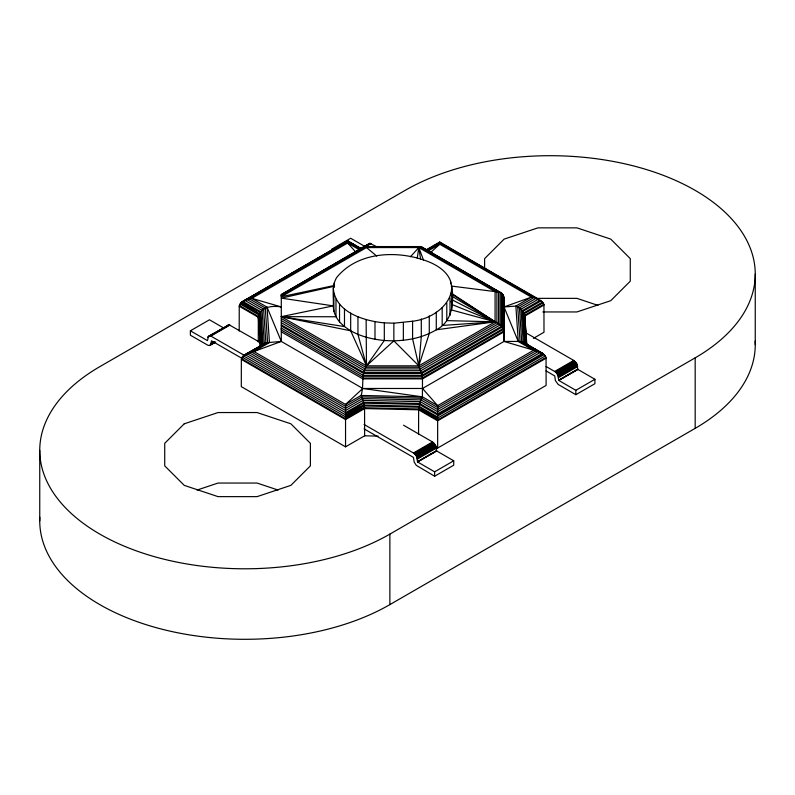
<?xml version="1.0" encoding="UTF-8"?>
<svg xmlns="http://www.w3.org/2000/svg" width="795" height="795" viewBox="0 0 795 795"><rect width="100%" height="100%" fill="white"/><g stroke="black" fill="none" stroke-linecap="round" stroke-linejoin="round"><path stroke-width="1.19" d="M281.301 296.157L281.301 295.243M437.647 417.057L418.995 406.295L364.229 405.053L345.547 414.801L345.547 413.738L363.852 403.164L419.402 404.426L437.647 414.96L543.353 353.924L545.191 355.971L546.056 358.217L546.115 385.426L437.647 448.052L435.521 446.82M418.567 434.557L418.637 408.968L420.217 401.644L422.403 396.844L422.493 378.877L421.708 373.481L418.816 365.839L412.585 338.849L412.585 321.23C446.174 317.374 470.948 281.261 431.119 262.827C401.177 249.859 358.744 250.375 336.732 277.435C331.356 285.971 333.83 296.406 333.294 305.876C333.254 311.829 335.788 317.364 339.535 321.876C350.983 334.158 368.105 338.909 384.313 340.498C402.131 341.731 420.754 339.058 436.286 329.806C452.494 321.756 453.905 302.736 451.918 286.866M376.711 256.079L365.74 246.907L364.388 246.569L420.913 246.569L501.476 293.077L501.476 326.347L503.841 331.048L504 341.433L422.513 388.477L362.798 388.477L281.301 341.433L265.868 342.794L244.065 355.146L242.227 357.184L241.362 359.429L241.302 386.638L345.547 446.83L364.627 435.809L378.112 436.117M239.196 330.998L239.245 306.264L240.11 304.018L242.763 301.365L347.663 240.805L360.99 248.497M258.276 342.019L258.315 317.275C260.005 306.502 272.486 305.479 281.301 306.95L251.806 298.354L244.641 300.281L262.062 310.338L264.308 343.321M333.294 288.247C335.222 312.415 363.961 320.951 384.313 322.879L384.313 340.498L366.485 365.839C360.781 374.842 364.269 385.883 361.079 395.453L363.096 400.352L364.567 407.746L364.627 435.809M210.436 345.139L211.5 340.807L241.64 358.197M501.476 293.077L503.633 295.949L503.96 331.843L422.493 378.877L362.808 378.877L363.216 375.359L281.301 328.067L281.301 330.034L362.947 377.168M334.536 286.2L281.301 298.135L333.294 305.876L281.301 316.658L366.485 365.839L418.816 365.839L421.3 336.593L421.3 318.964M417.256 258.206L418.816 247.563L420.913 246.569M259.816 342.277L229.278 324.897L208.499 336.305L207.465 340.638L190.383 330.8L190.383 335.212L208.061 345.348L209.94 345.418L215.733 342.079M239.712 304.753L239.245 306.264L258.315 317.275L260.263 346.034M412.585 321.23L393.853 323.207L393.853 340.836L418.816 365.839L429.27 333.542L429.27 315.923M531.448 347.435L543.353 353.924L542.548 353.318L437.647 413.877L419.651 403.492L363.623 402.22L345.547 412.655L244.88 354.54L241.541 358.674L345.547 418.727L364.567 407.746L418.637 408.968L437.647 418.061L545.191 355.971L545.887 357.452L437.647 419.939L418.637 408.968L437.647 419.025M363.216 247.951L363.842 246.887M226.883 326.278L227.579 325.284M241.829 357.919L242.733 356.478L244.86 355.365M361.278 249.044L347.663 241.183L241.233 302.627L239.424 305.499L258.435 316.48L260.671 345.765M242.763 301.365L260.76 311.759L262.956 344.096L261.416 345.696L259.269 314.075L241.948 301.981L347.663 240.945L360.542 248.378M410.459 256.745L418.816 247.563L495.076 291.596L500.144 292.312L500.144 324.946L501.476 326.347L421.469 372.537L363.842 372.537L281.301 324.887M393.853 340.836L366.485 365.839L350.675 330.8L350.675 313.17M430.681 252.482L439.754 244.234L439.754 242.018L425.931 250.008M244.88 354.54L244.065 355.146L258.166 347.465M436.624 244.612L438.711 243.35L436.644 244.522M190.383 330.8L209.463 319.789L223.266 327.749M331.595 249.282L350.675 238.261L365.531 246.838M243.34 302.15L240.11 304.018L258.912 314.87L261.048 346.322M360.304 248.656L369.854 243.34L376.492 246.619M208.091 336.732L228.642 324.867M369.854 243.34L281.301 294.538L281.301 341.433L253.923 351.519L246.758 353.447L345.547 410.488L363.096 400.352L420.217 401.644L437.647 411.711L540.66 352.225L504 341.433L503.96 297.38L502.987 294.657L500.86 293.425M281.301 294.677L363.603 247.166M207.803 337.289L229.278 324.897M281.301 294.915L370.48 243.369M282.374 294.627L284.501 293.395M291.944 289.102L294.071 287.87M296.197 286.647L298.324 285.415M305.767 281.112L307.904 279.89M315.347 275.587L321.727 271.9M323.853 270.678L325.98 269.445M328.106 268.223L331.296 266.375M333.433 265.152L335.56 263.92M337.686 262.688L340.876 260.849M343.003 259.617L345.129 258.395M347.256 257.163L349.383 255.94M352.573 254.092L354.699 252.87M208.986 336.017L210.874 336.086L229.954 325.076M365.859 246.609L371.156 243.548M281.301 295.661L365.74 246.907L419.571 246.907L496.895 291.556L496.895 322.641L500.144 324.946L420.913 370.689L364.388 370.689L281.301 322.72M211.311 343.47L214.491 341.631M210.854 344.305L214.312 342.307M209.373 345.557L215.077 342.257M426.001 250.345L439.754 242.395L538.553 299.059L521.003 309.185L523.239 342.168L542.548 353.318M246.887 354.083L254.152 349.889M256.228 348.687L258.305 347.495L243.35 355.792L345.547 414.801M428.346 249.322L434.567 245.725M426.547 250.773L439.754 243.141L533.962 297.529L536.367 298.175L519.433 307.953L515.856 306.095L504 306.95L503.96 297.38M428.366 250.803L439.754 244.234L531.388 297.131L533.962 297.529L517.704 306.91L520.049 341.443L536.069 350.694L437.647 407.527L421.618 398.275L361.805 396.924L345.547 406.305L251.349 351.917L267.607 342.536L265.262 308.003L249.233 298.751L347.663 241.918L360.483 249.322M418.816 365.839L495.076 321.806L496.895 322.641L419.571 367.28L365.74 367.28L281.301 318.537M345.547 415.835L364.229 405.053L345.547 413.738M533.405 338.372L543.999 332.25L543.939 305.041L542.568 302.09L523.895 312.872L526.042 344.493M526.389 345.109L524.263 313.667L543.084 302.796L543.77 304.276L524.75 315.257L526.598 344.553L524.263 313.667L522.355 310.587L519.433 307.953L521.719 341.671L538.483 351.35L437.647 409.564L420.883 399.895L362.48 398.573L345.547 408.352L248.934 352.573L265.868 342.794L263.582 309.076L246.828 299.397M524.879 319.759L524.879 316.052L543.939 305.041L543.482 303.531M503.354 329.448L422.244 376.274L363.067 376.274L362.858 378.042L422.443 378.042L503.841 331.048L503.354 295.283M437.647 416.024L544.068 354.57L545.191 355.971M546.056 358.217L437.647 420.803L418.577 409.803L364.617 408.58L345.547 419.581L241.362 359.429M364.04 424.451L413.45 452.981L432.53 441.96L435.6 445.389L436.664 450.944L453.716 460.802L453.716 465.214L434.636 476.225L416.282 465.353L414.185 462.104L413.45 457.383L364.04 428.853M546.066 366.495L554.662 371.454L573.742 360.443L576.812 363.862L577.876 369.417L594.918 379.275L594.918 383.687L575.838 394.698L558.16 384.422L555.387 380.576L554.751 375.946L546.066 370.897M413.45 452.981L414.145 453.448L433.235 442.437M554.662 371.454L555.357 371.931L574.437 360.91M414.145 453.448L414.821 454.054L433.901 443.034M555.357 371.931L556.033 372.527L575.113 361.506M414.821 454.054L415.457 454.76L434.537 443.739M556.033 372.527L556.659 373.233L575.749 362.212M415.457 454.76L416.024 455.555L435.113 444.534M556.659 373.233L557.235 374.028L576.315 363.007M453.716 460.802L434.636 471.823L417.584 461.965L416.52 456.409L435.6 445.389M594.918 379.275L575.838 390.295L558.796 380.437L557.732 374.882L576.812 363.862M416.928 457.294L436.008 446.283M558.13 375.777L577.21 364.756M417.216 458.198L436.296 447.178M558.428 376.671L577.508 365.66M417.395 459.083L436.485 448.062M558.607 377.555L577.687 366.545M417.474 461.766L436.544 450.705M558.676 380.239L577.756 369.178M417.524 461.895L436.564 450.795M577.776 369.268L558.736 380.368L577.935 369.476M417.554 461.935L436.733 450.994M389.868 534.111L695.178 357.839A205.09 118.405 0 0 0 695.178 190.383A205.09 118.405 0 0 0 405.132 190.383L99.822 366.654A205.09 118.405 0 0 0 99.822 534.111A205.09 118.405 0 0 0 389.868 534.111L389.868 604.617A205.09 118.405 0 0 1 163.512 629.59A205.09 118.405 0 0 1 39.839 517.316M389.868 604.617L695.178 428.346A205.09 118.405 0 0 0 755.161 341.045M197.061 490.048L218.039 483.052L257.073 483.052L278.051 490.048M334.536 285.445L281.301 296.744L366.485 247.563L418.816 247.563L423.487 260.045M504 341.433L520.049 341.443L523.239 342.168M537.927 298.363L576.961 298.363L597.939 305.359M542.806 311.948L576.961 311.948L610.759 300.679L630.276 281.172L630.276 258.633L610.759 239.116L576.961 227.857L537.927 227.857L504.129 239.116L484.612 258.633L484.612 269.306M363.216 375.359L422.095 375.359L502.987 328.653L502.987 294.657M350.675 330.8L281.301 316.658L335.977 316.758L335.977 299.139M518.26 341.502L515.856 306.095L531.388 297.131L504 306.95L518.26 341.502L533.505 350.297L437.647 405.649L422.403 396.844L361.079 395.453L345.547 404.426L253.923 351.519L269.455 342.556L267.05 307.148L251.806 298.354L347.663 243.012L359.857 250.047M384.313 322.879L393.853 323.207M451.262 286.051L495.076 291.596L495.076 321.806L436.286 329.806L436.286 312.177M422.403 396.844L362.798 388.477L345.547 404.426L345.547 446.83M281.301 316.658L344.483 326.596L344.483 308.977M451.659 299.586L495.076 321.806L442.179 325.463L442.179 307.834M527.095 345.08L529.281 346.262M531.338 347.455L544.068 354.57M439.754 242.018L542.568 302.09M440.828 243.35L444.037 245.198M446.184 246.44L452.613 250.147M460.106 254.48L462.253 255.712M465.463 257.57L467.599 258.802M469.746 260.045L471.882 261.277M475.102 263.135L477.239 264.367M479.385 265.609L481.522 266.842M484.741 268.7L486.878 269.932M489.024 271.175L491.161 272.407M494.381 274.265L496.517 275.497M498.664 276.74L501.874 278.588M504.02 279.83L506.157 281.062M508.303 282.305L511.513 284.153M517.943 287.86L521.152 289.718M523.299 290.96L529.718 294.667M537.221 298.99L539.358 300.232M421.469 246.887L502.052 293.554L502.052 327.093L421.708 373.481L363.603 373.481L281.301 325.97M420.277 246.579L498.604 291.795L498.604 323.694L420.277 368.92L365.034 368.92L281.301 320.574M426.349 250.415L432.738 254.102M440.191 258.395L442.318 259.627M449.771 263.93L451.898 265.162M454.024 266.385L456.151 267.617M463.604 271.92L465.731 273.152M468.931 274.991L471.057 276.223M473.184 277.445L479.574 281.142M482.764 282.98L489.154 286.667M496.607 290.97L498.733 292.202M525.396 332.529L573.742 360.443M525.117 343.39L522.931 311.322L541.246 300.758L540.431 300.142L522.355 310.587L524.551 342.923L543.353 353.924M354.918 245.695L360.095 248.686M531.219 347.485L533.286 348.677M535.363 349.87L541.574 353.467M241.948 301.981L260.194 312.505L262.37 344.573M240.617 303.302L259.269 314.075L241.233 302.627M437.647 418.061L418.846 407.209L364.368 405.977L345.547 416.838L345.547 417.802L364.567 407.746L345.547 416.838L242.227 357.184M281.301 331.813L362.808 378.877M403.532 425.216L432.53 441.96M210.874 336.086L243.936 355.136M450.884 295.641L495.076 321.806L446.79 320.633L446.79 303.004M450.685 293.444L495.076 321.806L451.719 310.01L451.719 292.381M451.153 293.047L495.076 321.806L451.918 304.495L451.113 301.216M355.623 251.906L347.663 243.012L347.663 240.805M422.513 388.477L437.647 405.649L437.647 448.052M544.684 355.256L545.599 356.697M557.235 374.028L557.732 374.882M416.024 455.555L416.52 456.409M421.708 247.166L422.095 247.951M267.05 307.148L281.301 341.433M524.263 313.667L524.879 316.052M418.816 247.563L420.635 259.428M524.75 315.257L526.827 344.811M258.435 316.48L260.472 346.491M258.912 314.87L260.69 345.755M755.25 274.106L755.25 344.623M695.178 357.839L695.178 428.346M575.838 390.295L575.838 394.698M450.576 281.41L450.576 283.755M450 297.807L450 315.436M434.636 471.823L434.636 476.225M403.353 322.651L403.353 340.28M374.992 321.667L374.992 339.286M366.127 319.6L366.485 365.839L357.949 334.377L357.949 316.748M339.535 304.256L339.535 321.876M334.258 282.762L334.258 287.462M333.87 293.753L333.87 311.382M39.75 450.377L39.75 520.894M184.241 423.805L164.724 443.322L164.724 465.86L184.241 485.367L218.039 496.637L257.073 496.637L290.871 485.367L310.388 465.86L310.388 443.322L290.871 423.805L257.073 412.545L218.039 412.545L184.241 423.805"/></g></svg>
